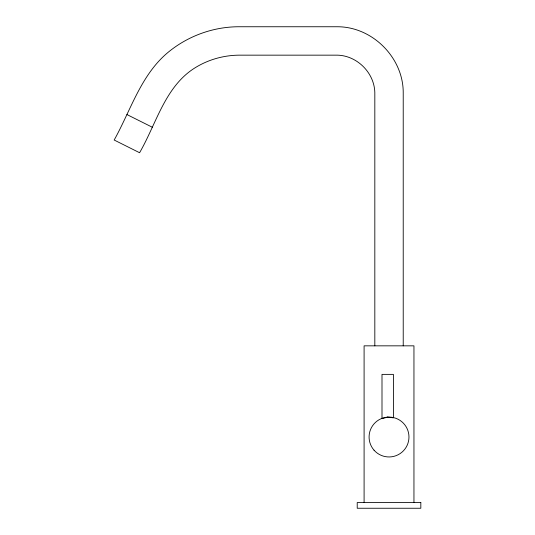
<?xml version="1.0" encoding="UTF-8"?>
<svg xmlns="http://www.w3.org/2000/svg" width="535" height="535" viewBox="0 0 535 535"><rect width="100%" height="100%" fill="white"/><g stroke="black" fill="none" stroke-linecap="round" stroke-linejoin="round"><path stroke-width="0.8" d="M126.922 114.543L152.328 127.243M413.95 502.552L413.95 345.837L364.094 345.837L364.094 502.552M403.223 345.837L403.223 92.97C403.497 57.686 372.286 26.476 337.01 26.75L238.035 26.75C212.87 26.964 188.093 36.019 168.599 51.922C141.046 74.398 130.901 110.056 114.176 140.03L139.581 152.729C156.474 123.632 165.121 85.821 195.884 67.303C208.857 59.445 223.857 55.299 239.018 55.158L335.612 55.158C356.711 54.59 375.389 73.268 374.821 94.367L374.821 345.837M387.694 417.113L381.997 418.651L381.997 374.373L393.399 374.373L393.399 417.855L387.694 417.113M420.824 502.552L357.219 502.552L357.219 508.25L420.824 508.25L420.824 502.552M374.039 450.182A19.949 19.949 0 0 0 407.917 443.408A19.949 19.949 0 0 0 385.113 417.46A19.949 19.949 0 0 0 374.039 450.182"/></g></svg>
